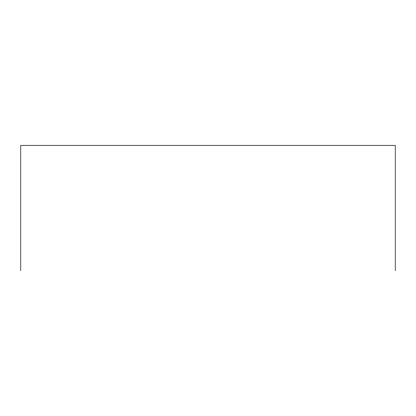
<?xml version="1.0" encoding="UTF-8"?>
<svg xmlns="http://www.w3.org/2000/svg" width="416" height="416" viewBox="0 0 416 416"><rect width="100%" height="100%" fill="white"/><g stroke="black" fill="none" stroke-linecap="round" stroke-linejoin="round"><path stroke-width="0.62" d="M395.2 270.738L395.2 145.262L20.8 145.262L20.8 270.738"/></g></svg>
